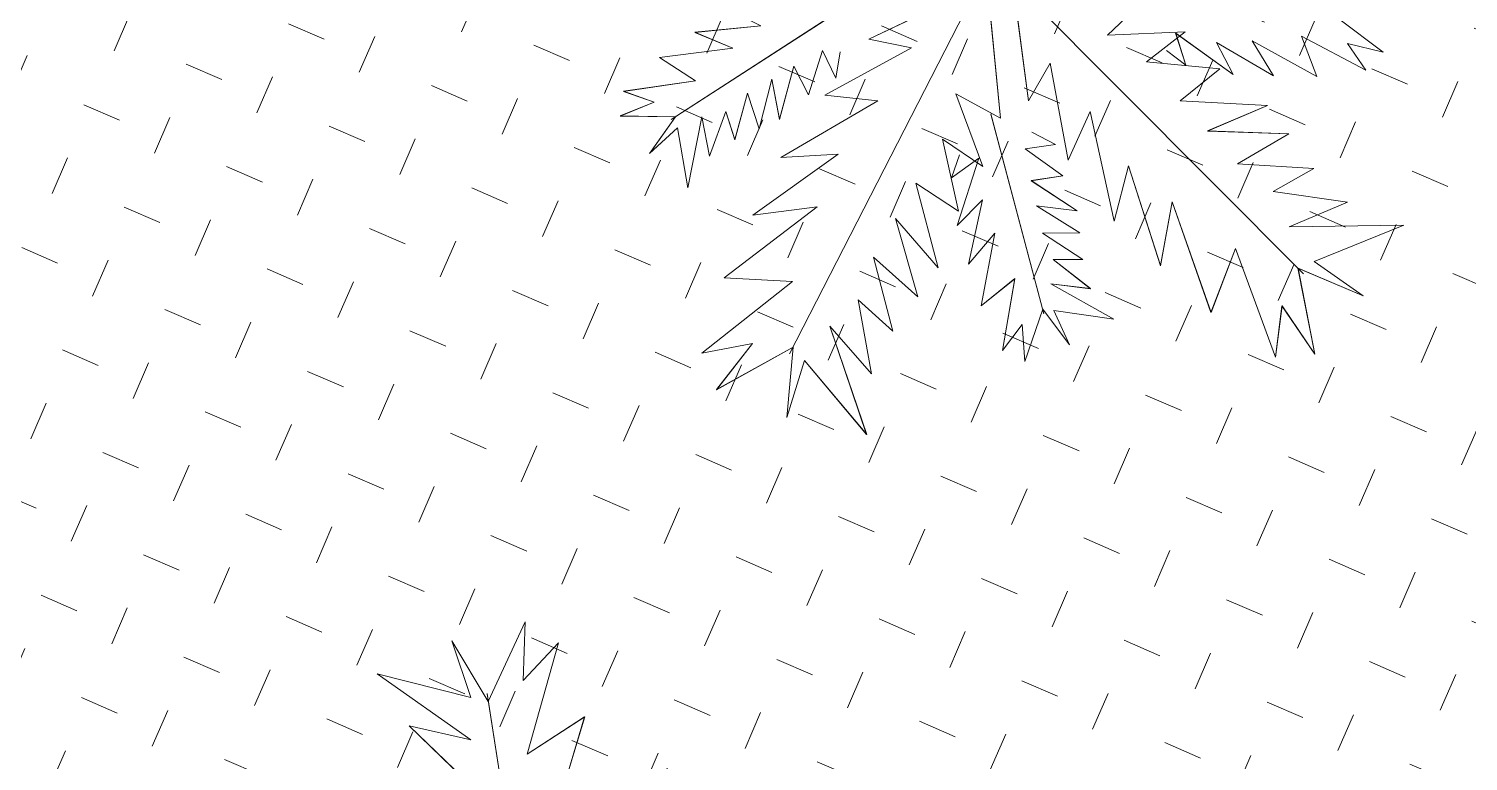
# Model space of a CAD drawing. Extents: x -2063571 to 559285, y 565862 to 1758715.
# Drawn here: x -2062798.1504 to -2062798.0339, y 566286.1478 to 566286.2071 of the extents above; entities that cross this region are included whole.
import ezdxf

# ---------------------------------------------------------------- set-up
doc = ezdxf.new("R2010")
doc.units = 0
doc.header["$MEASUREMENT"] = 0
for name, color, linetype, lineweight in [('CAY', 64, 'CONTINUOUS', 0), ('kichthuoc', 6, 'CONTINUOUS', 0), ('Lift', 1, 'CONTINUOUS', 0), ('Q-DUONG', 22, 'CONTINUOUS', 0)]:
    doc.layers.add(name, color=color, linetype=linetype, lineweight=lineweight)
pattern_1 = [(336.581345463, (-5630456.878, 1390305.53873), (0.328767986843, 0.130044649361), [0.125, -0.375]), (66.581345463, (-5630456.84548, 1390305.45654), (-0.130044649361, 0.328767986843), [0.125, -0.375])]

# ---------------------------------------------------------------- blocks, each defined once
blk = doc.blocks.new('cay CAU VUA')
at = {"layer": 'CAY'}
for p, q in [((-755.869, 239.756), (-755.326, 242.867)), ((-756.192, 240.806), (-756.976, 242.056)), ((-754.971, 240.388), (-754.024, 241.519)), ((-755.869, 239.756), (-758.66, 241.234)), ((-755.869, 239.756), (-752.743, 240.201)), ((-756.967, 239.773), (-758.398, 239.414)), ((-755.869, 239.756), (-758.137, 237.558)), ((-755.869, 239.756), (-754.48, 236.92)), ((-754.991, 239.097), (-753.622, 238.546)), ((-756.225, 238.717), (-756.326, 237.245))]:
    blk.add_line(p, q, dxfattribs=at)
for points in [[(-755.889, 239.918), (-755.202, 240.553), (-755.51, 240.524), (-755.021, 241.028), (-755.394, 240.956), (-754.853, 241.547), (-755.235, 241.402), (-754.784, 242), (-755.205, 241.806), (-754.72, 242.488), (-755.194, 242.367), (-754.726, 243.047), (-755.052, 242.874), (-754.904, 243.265), (-755.337, 242.812), (-755.442, 243.306), (-755.443, 242.879), (-756.023, 243.253), (-755.541, 242.592), (-755.926, 242.829), (-755.681, 242.352), (-755.983, 242.493), (-755.695, 242.031), (-756.081, 242.206), (-755.763, 241.72), (-756.158, 241.965), (-755.826, 241.437), (-756.177, 241.536), (-755.916, 241.079), (-756.249, 241.181), (-755.91, 240.742), (-756.266, 240.814)], [(-756.029, 239.787), (-756.421, 240.636), (-756.489, 240.335), (-756.817, 240.956), (-756.864, 240.579), (-757.258, 241.276), (-757.239, 240.867), (-757.668, 241.481), (-757.614, 241.021), (-758.112, 241.693), (-758.144, 241.205), (-758.646, 241.86), (-758.582, 241.497), (-758.908, 241.758), (-758.611, 241.206), (-759.114, 241.259), (-758.708, 241.126), (-759.242, 240.691), (-758.465, 240.944), (-758.81, 240.651), (-758.28, 240.737), (-758.508, 240.494), (-757.979, 240.625), (-758.264, 240.312), (-757.704, 240.464), (-758.059, 240.164), (-757.454, 240.316), (-757.657, 240.014), (-757.142, 240.12), (-757.341, 239.836), (-756.82, 240.022), (-756.998, 239.706)], [(-755.722, 239.825), (-754.905, 239.368), (-755.028, 239.652), (-754.397, 239.342), (-754.581, 239.675), (-753.852, 239.343), (-754.108, 239.662), (-753.4, 239.417), (-753.714, 239.758), (-752.916, 239.507), (-753.177, 239.921), (-752.386, 239.686), (-752.651, 239.942), (-752.234, 239.922), (-752.798, 240.195), (-752.361, 240.447), (-752.767, 240.316), (-752.591, 240.983), (-753.071, 240.321), (-752.964, 240.76), (-753.342, 240.379), (-753.301, 240.71), (-753.652, 240.293), (-753.605, 240.714), (-753.969, 240.262), (-753.857, 240.713), (-754.258, 240.235), (-754.271, 240.599), (-754.625, 240.209), (-754.631, 240.557), (-754.944, 240.1), (-754.985, 240.46)], [(-755.948, 239.614), (-756.877, 239.503), (-756.611, 239.346), (-757.303, 239.225), (-756.959, 239.064), (-757.744, 238.905), (-757.349, 238.797), (-758.066, 238.579), (-757.611, 238.488), (-758.405, 238.222), (-757.95, 238.04), (-758.728, 237.766), (-758.363, 237.714), (-758.713, 237.484), (-758.096, 237.596), (-758.301, 237.135), (-758.049, 237.48), (-757.8, 236.837), (-757.801, 237.655), (-757.629, 237.236), (-757.547, 237.766), (-757.386, 237.475), (-757.347, 238.018), (-757.138, 237.65), (-757.109, 238.229), (-756.934, 237.799), (-756.892, 238.421), (-756.667, 238.135), (-756.609, 238.658), (-756.4, 238.38), (-756.415, 238.934), (-756.17, 238.667)], [(-755.758, 239.637), (-755.94, 238.72), (-755.708, 238.924), (-755.808, 238.228), (-755.548, 238.506), (-755.639, 237.71), (-755.414, 238.052), (-755.428, 237.303), (-755.202, 237.707), (-755.194, 236.87), (-754.881, 237.246), (-754.86, 236.422), (-754.698, 236.753), (-754.587, 236.35), (-754.503, 236.971), (-754.128, 236.633), (-754.378, 236.979), (-753.69, 237.017), (-754.468, 237.269), (-754.017, 237.303), (-754.495, 237.545), (-754.168, 237.608), (-754.673, 237.813), (-754.258, 237.899), (-754.8, 238.105), (-754.337, 238.139), (-754.916, 238.371), (-754.574, 238.497), (-755.054, 238.713), (-754.725, 238.826), (-755.256, 238.983), (-754.926, 239.133)]]:
    blk.add_lwpolyline(points, close=True, dxfattribs=at)
for points in [[(-756.064, 241.15), (-756.058, 241.323), (-756.202, 241.132), (-756.198, 241.637), (-756.316, 241.408), (-756.356, 241.878), (-756.472, 241.61), (-756.532, 242.134), (-756.703, 241.878), (-756.77, 242.393), (-756.85, 242.175), (-756.946, 242.42), (-756.958, 242.025), (-757.215, 242.212), (-757.036, 242.012), (-757.465, 241.943), (-756.96, 241.836), (-757.241, 241.785), (-756.925, 241.665), (-757.126, 241.604), (-756.796, 241.509), (-757.05, 241.428), (-756.697, 241.334), (-756.985, 241.283), (-756.607, 241.175), (-756.813, 241.074), (-756.498, 240.97), (-756.697, 240.877), (-756.509, 240.843)], [(-754.604, 240.372), (-754.437, 240.42), (-754.663, 240.498), (-754.182, 240.65), (-754.436, 240.691), (-754.002, 240.875), (-754.292, 240.902), (-753.813, 241.121), (-754.109, 241.205), (-753.64, 241.428), (-753.872, 241.436), (-753.668, 241.603), (-754.047, 241.493), (-753.949, 241.795), (-754.084, 241.563), (-754.282, 241.949), (-754.228, 241.437), (-754.363, 241.688), (-754.38, 241.35), (-754.5, 241.522), (-754.489, 241.179), (-754.644, 241.396), (-754.624, 241.031), (-754.762, 241.289), (-754.748, 240.897), (-754.907, 241.061), (-754.909, 240.73), (-755.059, 240.89), (-755.033, 240.7)], [(-757.255, 240.001), (-757.418, 240.061), (-757.281, 239.865), (-757.759, 240.025), (-757.578, 239.842), (-758.038, 239.948), (-757.818, 239.756), (-758.335, 239.861), (-758.144, 239.618), (-758.655, 239.714), (-758.472, 239.571), (-758.735, 239.555), (-758.364, 239.422), (-758.621, 239.235), (-758.375, 239.344), (-758.442, 238.915), (-758.185, 239.361), (-758.223, 239.079), (-758.011, 239.342), (-758.015, 239.132), (-757.822, 239.416), (-757.824, 239.149), (-757.626, 239.456), (-757.666, 239.166), (-757.447, 239.493), (-757.414, 239.266), (-757.218, 239.533), (-757.191, 239.315), (-757.1, 239.484)], [(-754.892, 238.743), (-754.795, 238.599), (-754.791, 238.839), (-754.498, 238.428), (-754.537, 238.682), (-754.228, 238.326), (-754.292, 238.611), (-753.936, 238.222), (-753.948, 238.53), (-753.59, 238.153), (-753.654, 238.376), (-753.432, 238.234), (-753.655, 238.56), (-753.336, 238.56), (-753.599, 238.617), (-753.293, 238.925), (-753.764, 238.715), (-753.567, 238.921), (-753.893, 238.832), (-753.766, 239), (-754.089, 238.883), (-753.931, 239.098), (-754.272, 238.966), (-754.069, 239.177), (-754.438, 239.042), (-754.331, 239.245), (-754.647, 239.144), (-754.54, 239.336), (-754.713, 239.253)], [(-756.531, 238.514), (-756.638, 238.377), (-756.409, 238.447), (-756.709, 238.041), (-756.479, 238.157), (-756.722, 237.753), (-756.471, 237.902), (-756.731, 237.443), (-756.441, 237.55), (-756.69, 237.093), (-756.497, 237.223), (-756.564, 236.968), (-756.322, 237.28), (-756.224, 236.978), (-756.251, 237.245), (-755.864, 237.049), (-756.209, 237.432), (-755.952, 237.308), (-756.137, 237.591), (-755.939, 237.522), (-756.15, 237.793), (-755.896, 237.709), (-756.127, 237.993), (-755.864, 237.865), (-756.106, 238.174), (-755.88, 238.135), (-756.074, 238.404), (-755.858, 238.362), (-755.99, 238.501)]]:
    blk.add_lwpolyline(points, dxfattribs=at)
blk = doc.blocks.new('MB')
at = {"layer": 'Lift'}
h = blk.add_hatch(dxfattribs=at)
h.set_pattern_fill('CROSS', color=8, angle=336.5813, style=0)
h.set_pattern_definition([(336.581345463, (-5630456.878, 1390305.53873), (0.328767986843, 0.130044649361), [0.125, -0.375]), (66.581345463, (-5630456.84548, 1390305.45654), (-0.130044649361, 0.328767986843), [0.125, -0.375])])
h.paths.add_polyline_path([(336.9824, 626.3148, 0.414214), (335.9239, 628.6298), (327.3961, 631.8058, 0.414214), (325.081, 630.7473), (323.8944, 627.561, 0.414214), (324.953, 625.2459), (333.4807, 622.0699, 0.414214), (335.7958, 623.1285)])
h.paths.add_polyline_path([(328.9633, 627.4239), (330.9821, 626.672), (331.1139, 627.0258), (329.0951, 627.7777)], flags=24)
h = blk.add_hatch(dxfattribs=at)
h.set_pattern_fill('CROSS', color=8, angle=336.5813, style=0)
h.set_pattern_definition(pattern_1)
h.paths.add_polyline_path([(336.9824, 626.3148, 0.414214), (335.9239, 628.6298), (327.3961, 631.8058, 0.414214), (325.081, 630.7473), (323.8944, 627.561, 0.414214), (324.953, 625.2459), (333.4807, 622.0699, 0.414214), (335.7958, 623.1285)])
h.paths.add_polyline_path([(328.9633, 627.4239), (330.9821, 626.672), (331.1139, 627.0258), (329.0951, 627.7777)], flags=24)
h = blk.add_hatch(dxfattribs=at)
h.set_pattern_fill('CROSS', color=8, angle=336.5813, style=0)
h.set_pattern_definition(pattern_1)
h.paths.add_polyline_path([(336.9824, 626.3148, 0.414214), (335.9239, 628.6298), (327.3961, 631.8058, 0.414214), (325.081, 630.7473), (323.8944, 627.561, 0.414214), (324.953, 625.2459), (333.4807, 622.0699, 0.414214), (335.7958, 623.1285)])
h.paths.add_polyline_path([(328.9633, 627.4239), (330.9821, 626.672), (331.1139, 627.0258), (329.0951, 627.7777)], flags=24)
h = blk.add_hatch(dxfattribs=at)
h.set_pattern_fill('CROSS', color=8, angle=336.5813, style=0)
h.set_pattern_definition(pattern_1)
h.paths.add_polyline_path([(336.9824, 626.3148, 0.414214), (335.9239, 628.6298), (327.3961, 631.8058, 0.414214), (325.081, 630.7473), (323.8944, 627.561, 0.414214), (324.953, 625.2459), (333.4807, 622.0699, 0.414214), (335.7958, 623.1285)])
h.paths.add_polyline_path([(328.9633, 627.4239), (330.9821, 626.672), (331.1139, 627.0258), (329.0951, 627.7777)], flags=24)
h = blk.add_hatch(dxfattribs=at)
h.set_pattern_fill('CROSS', color=8, angle=336.5813, style=0)
h.set_pattern_definition(pattern_1)
h.paths.add_polyline_path([(336.9824, 626.3148, 0.414214), (335.9239, 628.6298), (327.3961, 631.8058, 0.414214), (325.081, 630.7473), (323.8944, 627.561, 0.414214), (324.953, 625.2459), (333.4807, 622.0699, 0.414214), (335.7958, 623.1285)])
h.paths.add_polyline_path([(328.9633, 627.4239), (330.9821, 626.672), (331.1139, 627.0258), (329.0951, 627.7777)], flags=24)
h = blk.add_hatch(dxfattribs=at)
h.set_pattern_fill('CROSS', color=8, angle=336.5813, style=0)
h.set_pattern_definition(pattern_1)
h.paths.add_polyline_path([(336.9824, 626.3148, 0.414214), (335.9239, 628.6298), (327.3961, 631.8058, 0.414214), (325.081, 630.7473), (323.8944, 627.561, 0.414214), (324.953, 625.2459), (333.4807, 622.0699, 0.414214), (335.7958, 623.1285)])
h.paths.add_polyline_path([(328.9633, 627.4239), (330.9821, 626.672), (331.1139, 627.0258), (329.0951, 627.7777)], flags=24)
h = blk.add_hatch(dxfattribs=at)
h.set_pattern_fill('CROSS', color=8, angle=336.5813, style=0)
h.set_pattern_definition(pattern_1)
h.paths.add_polyline_path([(336.9824, 626.3148, 0.414214), (335.9239, 628.6298), (327.3961, 631.8058, 0.414214), (325.081, 630.7473), (323.8944, 627.561, 0.414214), (324.953, 625.2459), (333.4807, 622.0699, 0.414214), (335.7958, 623.1285)])
h.paths.add_polyline_path([(328.9633, 627.4239), (330.9821, 626.672), (331.1139, 627.0258), (329.0951, 627.7777)], flags=24)
at = {"layer": 'CAY', "color": 8}
for p, q in [((330.9242, 629.1519, 0), (330.2762, 627.8873, 0)), ((330.9242, 629.1519, 0), (330.2762, 627.8873, 0)), ((330.9242, 629.1519, 0), (330.2762, 627.8873, 0)), ((330.9242, 629.1519, 0), (330.2762, 627.8873, 0)), ((330.9242, 629.1519, 0), (330.2762, 627.8873, 0)), ((330.9242, 629.1519, 0), (331.9267, 628.1448, 0)), ((330.9242, 629.1519, 0), (331.9267, 628.1448, 0)), ((330.9242, 629.1519, 0), (331.9267, 628.1448, 0)), ((330.9242, 629.1519, 0), (331.9267, 628.1448, 0)), ((330.9242, 629.1519, 0), (331.9267, 628.1448, 0)), ((330.9888, 629.1173, 0), (331.0439, 628.7, 0)), ((330.9888, 629.1173, 0), (331.0439, 628.7, 0)), ((330.9888, 629.1173, 0), (331.0439, 628.7, 0)), ((330.9888, 629.1173, 0), (331.0439, 628.7, 0)), ((330.9888, 629.1173, 0), (331.0439, 628.7, 0)), ((330.9112, 629.0798, 0), (330.5314, 628.8984, 0)), ((330.9112, 629.0798, 0), (330.5314, 628.8984, 0)), ((330.9112, 629.0798, 0), (330.5314, 628.8984, 0)), ((330.9112, 629.0798, 0), (330.5314, 628.8984, 0)), ((330.9112, 629.0798, 0), (330.5314, 628.8984, 0)), ((330.9536, 628.6443, 0), (330.9112, 629.0798, 0)), ((330.9536, 628.6443, 0), (330.9112, 629.0798, 0)), ((330.9536, 628.6443, 0), (330.9112, 629.0798, 0)), ((330.9536, 628.6443, 0), (330.9112, 629.0798, 0)), ((330.9536, 628.6443, 0), (330.9112, 629.0798, 0)), ((331.2973, 628.9111, 0), (331.4161, 629.023, 0)), ((331.2973, 628.9111, 0), (331.4161, 629.023, 0)), ((331.2973, 628.9111, 0), (331.4161, 629.023, 0)), ((331.2973, 628.9111, 0), (331.4161, 629.023, 0)), ((331.2973, 628.9111, 0), (331.4161, 629.023, 0)), ((330.4538, 629.0003, 0), (329.8962, 628.6402, 0)), ((330.4538, 629.0003, 0), (329.8962, 628.6402, 0)), ((330.4538, 629.0003, 0), (329.8962, 628.6402, 0)), ((330.4538, 629.0003, 0), (329.8962, 628.6402, 0)), ((330.4538, 629.0003, 0), (329.8962, 628.6402, 0)), ((332.1829, 628.856, 0), (332.041, 628.963, 0)), ((332.1829, 628.856, 0), (332.041, 628.963, 0)), ((332.1829, 628.856, 0), (332.041, 628.963, 0)), ((332.1829, 628.856, 0), (332.041, 628.963, 0)), ((332.1829, 628.856, 0), (332.041, 628.963, 0)), ((330.1836, 628.941, 0), (329.9724, 628.92, 0)), ((330.1836, 628.941, 0), (329.9724, 628.92, 0)), ((330.1836, 628.941, 0), (329.9724, 628.92, 0)), ((330.1836, 628.941, 0), (329.9724, 628.92, 0)), ((330.1836, 628.941, 0), (329.9724, 628.92, 0)), ((329.9724, 628.92, 0), (330.0937, 628.8696, 0)), ((329.9724, 628.92, 0), (330.0937, 628.8696, 0)), ((329.9724, 628.92, 0), (330.0937, 628.8696, 0)), ((329.9724, 628.92, 0), (330.0937, 628.8696, 0)), ((329.9724, 628.92, 0), (330.0937, 628.8696, 0)), ((331.5464, 628.9215, 0), (331.2973, 628.9111, 0)), ((331.5464, 628.9215, 0), (331.2973, 628.9111, 0)), ((331.5464, 628.9215, 0), (331.2973, 628.9111, 0)), ((331.5464, 628.9215, 0), (331.2973, 628.9111, 0)), ((331.5464, 628.9215, 0), (331.2973, 628.9111, 0)), ((331.4227, 628.8257, 0), (331.5464, 628.9215, 0)), ((331.4227, 628.8257, 0), (331.5464, 628.9215, 0)), ((331.4227, 628.8257, 0), (331.5464, 628.9215, 0)), ((331.4227, 628.8257, 0), (331.5464, 628.9215, 0)), ((331.4227, 628.8257, 0), (331.5464, 628.9215, 0)), ((331.5493, 628.8144, 0), (331.5165, 628.9171, 0)), ((331.5165, 628.9171, 0), (331.7008, 628.7845, 0)), ((331.5493, 628.8144, 0), (331.5165, 628.9171, 0)), ((331.5165, 628.9171, 0), (331.7008, 628.7845, 0)), ((331.5493, 628.8144, 0), (331.5165, 628.9171, 0)), ((331.5165, 628.9171, 0), (331.7008, 628.7845, 0)), ((331.5493, 628.8144, 0), (331.5165, 628.9171, 0)), ((331.5165, 628.9171, 0), (331.7008, 628.7845, 0)), ((331.5493, 628.8144, 0), (331.5165, 628.9171, 0)), ((331.5165, 628.9171, 0), (331.7008, 628.7845, 0)), ((330.0937, 628.8696, 0), (329.8584, 628.8395, 0)), ((330.0937, 628.8696, 0), (329.8584, 628.8395, 0)), ((330.0937, 628.8696, 0), (329.8584, 628.8395, 0)), ((330.0937, 628.8696, 0), (329.8584, 628.8395, 0)), ((330.0937, 628.8696, 0), (329.8584, 628.8395, 0)), ((330.6675, 628.8697, 0), (330.3899, 628.7182, 0)), ((330.6675, 628.8697, 0), (330.3899, 628.7182, 0)), ((330.6675, 628.8697, 0), (330.3899, 628.7182, 0)), ((330.6675, 628.8697, 0), (330.3899, 628.7182, 0)), ((330.6675, 628.8697, 0), (330.3899, 628.7182, 0)), ((330.5314, 628.8984, 0), (330.6675, 628.8697, 0)), ((330.5314, 628.8984, 0), (330.6675, 628.8697, 0)), ((330.5314, 628.8984, 0), (330.6675, 628.8697, 0)), ((330.5314, 628.8984, 0), (330.6675, 628.8697, 0)), ((330.5314, 628.8984, 0), (330.6675, 628.8697, 0)), ((331.7008, 628.7845, 0), (331.6474, 628.8873, 0)), ((331.6474, 628.8873, 0), (331.8306, 628.7802, 0)), ((331.7008, 628.7845, 0), (331.6474, 628.8873, 0)), ((331.6474, 628.8873, 0), (331.8306, 628.7802, 0)), ((331.7008, 628.7845, 0), (331.6474, 628.8873, 0)), ((331.6474, 628.8873, 0), (331.8306, 628.7802, 0)), ((331.7008, 628.7845, 0), (331.6474, 628.8873, 0)), ((331.6474, 628.8873, 0), (331.8306, 628.7802, 0)), ((331.7008, 628.7845, 0), (331.6474, 628.8873, 0)), ((331.6474, 628.8873, 0), (331.8306, 628.7802, 0)), ((331.8306, 628.7802, 0), (331.7621, 628.8922, 0)), ((331.7621, 628.8922, 0), (331.9701, 628.7782, 0)), ((331.8306, 628.7802, 0), (331.7621, 628.8922, 0)), ((331.7621, 628.8922, 0), (331.9701, 628.7782, 0)), ((331.8306, 628.7802, 0), (331.7621, 628.8922, 0)), ((331.7621, 628.8922, 0), (331.9701, 628.7782, 0)), ((331.8306, 628.7802, 0), (331.7621, 628.8922, 0)), ((331.7621, 628.8922, 0), (331.9701, 628.7782, 0)), ((331.8306, 628.7802, 0), (331.7621, 628.8922, 0)), ((331.7621, 628.8922, 0), (331.9701, 628.7782, 0)), ((331.9701, 628.7782, 0), (331.9205, 628.9077, 0)), ((331.9205, 628.9077, 0), (332.1274, 628.7987, 0)), ((331.9701, 628.7782, 0), (331.9205, 628.9077, 0)), ((331.9205, 628.9077, 0), (332.1274, 628.7987, 0)), ((331.9701, 628.7782, 0), (331.9205, 628.9077, 0)), ((331.9205, 628.9077, 0), (332.1274, 628.7987, 0)), ((331.9701, 628.7782, 0), (331.9205, 628.9077, 0)), ((331.9205, 628.9077, 0), (332.1274, 628.7987, 0)), ((331.9701, 628.7782, 0), (331.9205, 628.9077, 0)), ((331.9205, 628.9077, 0), (332.1274, 628.7987, 0)), ((332.1274, 628.7987, 0), (332.0678, 628.8845, 0)), ((332.0678, 628.8845, 0), (332.1829, 628.856, 0)), ((332.1274, 628.7987, 0), (332.0678, 628.8845, 0)), ((332.0678, 628.8845, 0), (332.1829, 628.856, 0)), ((332.1274, 628.7987, 0), (332.0678, 628.8845, 0)), ((332.0678, 628.8845, 0), (332.1829, 628.856, 0)), ((332.1274, 628.7987, 0), (332.0678, 628.8845, 0)), ((332.0678, 628.8845, 0), (332.1829, 628.856, 0)), ((332.1274, 628.7987, 0), (332.0678, 628.8845, 0)), ((332.0678, 628.8845, 0), (332.1829, 628.856, 0)), ((329.8584, 628.8395, 0), (329.9747, 628.7639, 0)), ((329.8584, 628.8395, 0), (329.9747, 628.7639, 0)), ((329.8584, 628.8395, 0), (329.9747, 628.7639, 0)), ((329.8584, 628.8395, 0), (329.9747, 628.7639, 0)), ((329.8584, 628.8395, 0), (329.9747, 628.7639, 0)), ((330.3368, 628.7193, 0), (330.3819, 628.8615, 0)), ((330.3368, 628.7193, 0), (330.3819, 628.8615, 0)), ((330.3368, 628.7193, 0), (330.3819, 628.8615, 0)), ((330.3368, 628.7193, 0), (330.3819, 628.8615, 0)), ((330.3368, 628.7193, 0), (330.3819, 628.8615, 0)), ((330.3819, 628.8615, 0), (330.4247, 628.7727, 0)), ((330.3819, 628.8615, 0), (330.4247, 628.7727, 0)), ((330.3819, 628.8615, 0), (330.4247, 628.7727, 0)), ((330.3819, 628.8615, 0), (330.4247, 628.7727, 0)), ((330.3819, 628.8615, 0), (330.4247, 628.7727, 0)), ((330.4247, 628.7727, 0), (330.4391, 628.8576, 0)), ((330.4247, 628.7727, 0), (330.4391, 628.8576, 0)), ((330.4247, 628.7727, 0), (330.4391, 628.8576, 0)), ((330.4247, 628.7727, 0), (330.4391, 628.8576, 0)), ((330.4247, 628.7727, 0), (330.4391, 628.8576, 0)), ((331.6584, 628.8028, 0), (331.4227, 628.8257, 0)), ((331.6584, 628.8028, 0), (331.4227, 628.8257, 0)), ((331.6584, 628.8028, 0), (331.4227, 628.8257, 0)), ((331.6584, 628.8028, 0), (331.4227, 628.8257, 0)), ((331.6584, 628.8028, 0), (331.4227, 628.8257, 0)), ((331.4873, 628.8618, 0), (331.5493, 628.8144, 0)), ((331.4873, 628.8618, 0), (331.5493, 628.8144, 0)), ((331.4873, 628.8618, 0), (331.5493, 628.8144, 0)), ((331.4873, 628.8618, 0), (331.5493, 628.8144, 0)), ((331.4873, 628.8618, 0), (331.5493, 628.8144, 0)), ((330.244, 628.6406, 0), (330.2902, 628.8113, 0)), ((330.244, 628.6406, 0), (330.2902, 628.8113, 0)), ((330.244, 628.6406, 0), (330.2902, 628.8113, 0)), ((330.244, 628.6406, 0), (330.2902, 628.8113, 0)), ((330.244, 628.6406, 0), (330.2902, 628.8113, 0)), ((330.2902, 628.8113, 0), (330.3368, 628.7193, 0)), ((330.2902, 628.8113, 0), (330.3368, 628.7193, 0)), ((330.2902, 628.8113, 0), (330.3368, 628.7193, 0)), ((330.2902, 628.8113, 0), (330.3368, 628.7193, 0)), ((330.2902, 628.8113, 0), (330.3368, 628.7193, 0)), ((331.0439, 628.7, 0), (331.1133, 628.8205, 0)), ((331.0439, 628.7, 0), (331.1133, 628.8205, 0)), ((331.0439, 628.7, 0), (331.1133, 628.8205, 0)), ((331.0439, 628.7, 0), (331.1133, 628.8205, 0)), ((331.0439, 628.7, 0), (331.1133, 628.8205, 0)), ((331.1133, 628.8205, 0), (331.1716, 628.5098, 0)), ((331.1133, 628.8205, 0), (331.1716, 628.5098, 0)), ((331.1133, 628.8205, 0), (331.1716, 628.5098, 0)), ((331.1133, 628.8205, 0), (331.1716, 628.5098, 0)), ((331.1133, 628.8205, 0), (331.1716, 628.5098, 0)), ((331.5309, 628.6999, 0), (331.6584, 628.8028, 0)), ((331.5309, 628.6999, 0), (331.6584, 628.8028, 0)), ((331.5309, 628.6999, 0), (331.6584, 628.8028, 0)), ((331.5309, 628.6999, 0), (331.6584, 628.8028, 0)), ((331.5309, 628.6999, 0), (331.6584, 628.8028, 0)), ((329.9747, 628.7639, 0), (329.7432, 628.7306, 0)), ((329.9747, 628.7639, 0), (329.7432, 628.7306, 0)), ((329.9747, 628.7639, 0), (329.7432, 628.7306, 0)), ((329.9747, 628.7639, 0), (329.7432, 628.7306, 0)), ((329.9747, 628.7639, 0), (329.7432, 628.7306, 0)), ((329.7432, 628.7306, 0), (329.8419, 628.6961, 0)), ((329.7432, 628.7306, 0), (329.8419, 628.6961, 0)), ((329.7432, 628.7306, 0), (329.8419, 628.6961, 0)), ((329.7432, 628.7306, 0), (329.8419, 628.6961, 0)), ((329.7432, 628.7306, 0), (329.8419, 628.6961, 0)), ((330.179, 628.6104, 0), (330.2191, 628.7699, 0)), ((330.179, 628.6104, 0), (330.2191, 628.7699, 0)), ((330.179, 628.6104, 0), (330.2191, 628.7699, 0)), ((330.179, 628.6104, 0), (330.2191, 628.7699, 0)), ((330.179, 628.6104, 0), (330.2191, 628.7699, 0)), ((330.2191, 628.7699, 0), (330.244, 628.6406, 0)), ((330.2191, 628.7699, 0), (330.244, 628.6406, 0)), ((330.2191, 628.7699, 0), (330.244, 628.6406, 0)), ((330.2191, 628.7699, 0), (330.244, 628.6406, 0)), ((330.2191, 628.7699, 0), (330.244, 628.6406, 0)), ((329.8419, 628.6961, 0), (329.732, 628.6515, 0)), ((329.8419, 628.6961, 0), (329.732, 628.6515, 0)), ((329.8419, 628.6961, 0), (329.732, 628.6515, 0)), ((329.8419, 628.6961, 0), (329.732, 628.6515, 0)), ((329.8419, 628.6961, 0), (329.732, 628.6515, 0)), ((330.1003, 628.5754, 0), (330.1412, 628.7244, 0)), ((330.1003, 628.5754, 0), (330.1412, 628.7244, 0)), ((330.1003, 628.5754, 0), (330.1412, 628.7244, 0)), ((330.1003, 628.5754, 0), (330.1412, 628.7244, 0)), ((330.1003, 628.5754, 0), (330.1412, 628.7244, 0)), ((330.1412, 628.7244, 0), (330.179, 628.6104, 0)), ((330.1412, 628.7244, 0), (330.179, 628.6104, 0)), ((330.1412, 628.7244, 0), (330.179, 628.6104, 0)), ((330.1412, 628.7244, 0), (330.179, 628.6104, 0)), ((330.1412, 628.7244, 0), (330.179, 628.6104, 0)), ((330.5601, 628.6995, 0), (330.2488, 628.5178, 0)), ((330.5601, 628.6995, 0), (330.2488, 628.5178, 0)), ((330.5601, 628.6995, 0), (330.2488, 628.5178, 0)), ((330.5601, 628.6995, 0), (330.2488, 628.5178, 0)), ((330.5601, 628.6995, 0), (330.2488, 628.5178, 0)), ((330.3899, 628.7182, 0), (330.5601, 628.6995, 0)), ((330.3899, 628.7182, 0), (330.5601, 628.6995, 0)), ((330.3899, 628.7182, 0), (330.5601, 628.6995, 0)), ((330.3899, 628.7182, 0), (330.5601, 628.6995, 0)), ((330.3899, 628.7182, 0), (330.5601, 628.6995, 0)), ((330.8973, 628.489, 0), (330.8104, 628.7227, 0)), ((330.8104, 628.7227, 0), (330.9536, 628.6443, 0)), ((330.8973, 628.489, 0), (330.8104, 628.7227, 0)), ((330.8104, 628.7227, 0), (330.9536, 628.6443, 0)), ((330.8973, 628.489, 0), (330.8104, 628.7227, 0)), ((330.8104, 628.7227, 0), (330.9536, 628.6443, 0)), ((330.8973, 628.489, 0), (330.8104, 628.7227, 0)), ((330.8104, 628.7227, 0), (330.9536, 628.6443, 0)), ((330.8973, 628.489, 0), (330.8104, 628.7227, 0)), ((330.8104, 628.7227, 0), (330.9536, 628.6443, 0)), ((331.8112, 628.6846, 0), (331.5309, 628.6999, 0)), ((331.8112, 628.6846, 0), (331.5309, 628.6999, 0)), ((331.8112, 628.6846, 0), (331.5309, 628.6999, 0)), ((331.8112, 628.6846, 0), (331.5309, 628.6999, 0)), ((331.8112, 628.6846, 0), (331.5309, 628.6999, 0)), ((331.6187, 628.6032, 0), (331.8112, 628.6846, 0)), ((331.6187, 628.6032, 0), (331.8112, 628.6846, 0)), ((331.6187, 628.6032, 0), (331.8112, 628.6846, 0)), ((331.6187, 628.6032, 0), (331.8112, 628.6846, 0)), ((331.6187, 628.6032, 0), (331.8112, 628.6846, 0)), ((329.732, 628.6515, 0), (329.9097, 628.6485, 0)), ((329.732, 628.6515, 0), (329.9097, 628.6485, 0)), ((329.732, 628.6515, 0), (329.9097, 628.6485, 0)), ((329.732, 628.6515, 0), (329.9097, 628.6485, 0)), ((329.732, 628.6515, 0), (329.9097, 628.6485, 0)), ((329.9097, 628.6485, 0), (329.8271, 628.5315, 0)), ((329.9097, 628.6485, 0), (329.8271, 628.5315, 0)), ((329.9097, 628.6485, 0), (329.8271, 628.5315, 0)), ((329.9097, 628.6485, 0), (329.8271, 628.5315, 0)), ((329.9097, 628.6485, 0), (329.8271, 628.5315, 0)), ((329.9498, 628.4209, 0), (329.9949, 628.6484, 0)), ((329.9498, 628.4209, 0), (329.9949, 628.6484, 0)), ((329.9498, 628.4209, 0), (329.9949, 628.6484, 0)), ((329.9498, 628.4209, 0), (329.9949, 628.6484, 0)), ((329.9498, 628.4209, 0), (329.9949, 628.6484, 0)), ((329.9949, 628.6484, 0), (330.0195, 628.5226, 0)), ((329.9949, 628.6484, 0), (330.0195, 628.5226, 0)), ((329.9949, 628.6484, 0), (330.0195, 628.5226, 0)), ((329.9949, 628.6484, 0), (330.0195, 628.5226, 0)), ((329.9949, 628.6484, 0), (330.0195, 628.5226, 0)), ((330.0195, 628.5226, 0), (330.0716, 628.6654, 0)), ((330.0195, 628.5226, 0), (330.0716, 628.6654, 0)), ((330.0195, 628.5226, 0), (330.0716, 628.6654, 0)), ((330.0195, 628.5226, 0), (330.0716, 628.6654, 0)), ((330.0195, 628.5226, 0), (330.0716, 628.6654, 0)), ((330.0716, 628.6654, 0), (330.1003, 628.5754, 0)), ((330.0716, 628.6654, 0), (330.1003, 628.5754, 0)), ((330.0716, 628.6654, 0), (330.1003, 628.5754, 0)), ((330.0716, 628.6654, 0), (330.1003, 628.5754, 0)), ((330.0716, 628.6654, 0), (330.1003, 628.5754, 0)), ((330.9231, 628.6577, 0), (331.0932, 628.0161, 0)), ((330.9231, 628.6577, 0), (331.0932, 628.0161, 0)), ((330.9231, 628.6577, 0), (331.0932, 628.0161, 0)), ((330.9231, 628.6577, 0), (331.0932, 628.0161, 0)), ((330.9231, 628.6577, 0), (331.0932, 628.0161, 0)), ((331.1716, 628.5098, 0), (331.242, 628.6658, 0)), ((331.1716, 628.5098, 0), (331.242, 628.6658, 0)), ((331.1716, 628.5098, 0), (331.242, 628.6658, 0)), ((331.1716, 628.5098, 0), (331.242, 628.6658, 0)), ((331.1716, 628.5098, 0), (331.242, 628.6658, 0)), ((331.242, 628.6658, 0), (331.3186, 628.3136, 0)), ((331.242, 628.6658, 0), (331.3186, 628.3136, 0)), ((331.242, 628.6658, 0), (331.3186, 628.3136, 0)), ((331.242, 628.6658, 0), (331.3186, 628.3136, 0)), ((331.242, 628.6658, 0), (331.3186, 628.3136, 0)), ((329.8271, 628.5315, 0), (329.9161, 628.6135, 0)), ((329.8271, 628.5315, 0), (329.9161, 628.6135, 0)), ((329.8271, 628.5315, 0), (329.9161, 628.6135, 0)), ((329.8271, 628.5315, 0), (329.9161, 628.6135, 0)), ((329.8271, 628.5315, 0), (329.9161, 628.6135, 0)), ((329.9161, 628.6135, 0), (329.9498, 628.4209, 0)), ((329.9161, 628.6135, 0), (329.9498, 628.4209, 0)), ((329.9161, 628.6135, 0), (329.9498, 628.4209, 0)), ((329.9161, 628.6135, 0), (329.9498, 628.4209, 0)), ((329.9161, 628.6135, 0), (329.9498, 628.4209, 0)), ((331.1306, 628.5597, 0), (331.0543, 628.5996, 0)), ((331.1306, 628.5597, 0), (331.0543, 628.5996, 0)), ((331.1306, 628.5597, 0), (331.0543, 628.5996, 0)), ((331.1306, 628.5597, 0), (331.0543, 628.5996, 0)), ((331.1306, 628.5597, 0), (331.0543, 628.5996, 0)), ((331.8796, 628.5938, 0), (331.6187, 628.6032, 0)), ((331.8796, 628.5938, 0), (331.6187, 628.6032, 0)), ((331.8796, 628.5938, 0), (331.6187, 628.6032, 0)), ((331.8796, 628.5938, 0), (331.6187, 628.6032, 0)), ((331.8796, 628.5938, 0), (331.6187, 628.6032, 0)), ((331.7151, 628.4974, 0), (331.8796, 628.5938, 0)), ((331.7151, 628.4974, 0), (331.8796, 628.5938, 0)), ((331.7151, 628.4974, 0), (331.8796, 628.5938, 0)), ((331.7151, 628.4974, 0), (331.8796, 628.5938, 0)), ((331.7151, 628.4974, 0), (331.8796, 628.5938, 0)), ((330.819, 628.3458, 0), (330.768, 628.5771, 0)), ((330.768, 628.5771, 0), (330.8973, 628.489, 0)), ((330.819, 628.3458, 0), (330.768, 628.5771, 0)), ((330.768, 628.5771, 0), (330.8973, 628.489, 0)), ((330.819, 628.3458, 0), (330.768, 628.5771, 0)), ((330.768, 628.5771, 0), (330.8973, 628.489, 0)), ((330.819, 628.3458, 0), (330.768, 628.5771, 0)), ((330.768, 628.5771, 0), (330.8973, 628.489, 0)), ((330.819, 628.3458, 0), (330.768, 628.5771, 0)), ((330.768, 628.5771, 0), (330.8973, 628.489, 0)), ((331.0329, 628.5464, 0), (331.1306, 628.5597, 0)), ((331.0329, 628.5464, 0), (331.1306, 628.5597, 0)), ((331.0329, 628.5464, 0), (331.1306, 628.5597, 0)), ((331.0329, 628.5464, 0), (331.1306, 628.5597, 0)), ((331.0329, 628.5464, 0), (331.1306, 628.5597, 0)), ((331.1542, 628.4596, 0), (331.0329, 628.5464, 0)), ((331.1542, 628.4596, 0), (331.0329, 628.5464, 0)), ((331.1542, 628.4596, 0), (331.0329, 628.5464, 0)), ((331.1542, 628.4596, 0), (331.0329, 628.5464, 0)), ((331.1542, 628.4596, 0), (331.0329, 628.5464, 0)), ((330.4324, 628.5289, 0), (330.1588, 628.3324, 0)), ((330.4324, 628.5289, 0), (330.1588, 628.3324, 0)), ((330.4324, 628.5289, 0), (330.1588, 628.3324, 0)), ((330.4324, 628.5289, 0), (330.1588, 628.3324, 0)), ((330.4324, 628.5289, 0), (330.1588, 628.3324, 0)), ((330.2488, 628.5178, 0), (330.4324, 628.5289, 0)), ((330.2488, 628.5178, 0), (330.4324, 628.5289, 0)), ((330.2488, 628.5178, 0), (330.4324, 628.5289, 0)), ((330.2488, 628.5178, 0), (330.4324, 628.5289, 0)), ((330.2488, 628.5178, 0), (330.4324, 628.5289, 0)), ((330.8223, 628.5268, 0), (330.7963, 628.4532, 0)), ((330.8223, 628.5268, 0), (330.7963, 628.4532, 0)), ((330.8223, 628.5268, 0), (330.7963, 628.4532, 0)), ((330.8223, 628.5268, 0), (330.7963, 628.4532, 0)), ((330.8223, 628.5268, 0), (330.7963, 628.4532, 0)), ((330.7963, 628.4532, 0), (330.8839, 628.5161, 0)), ((330.7963, 628.4532, 0), (330.8839, 628.5161, 0)), ((330.7963, 628.4532, 0), (330.8839, 628.5161, 0)), ((330.7963, 628.4532, 0), (330.8839, 628.5161, 0)), ((330.7963, 628.4532, 0), (330.8839, 628.5161, 0)), ((330.8839, 628.5161, 0), (330.8147, 628.2998, 0)), ((330.8839, 628.5161, 0), (330.8147, 628.2998, 0)), ((330.8839, 628.5161, 0), (330.8147, 628.2998, 0)), ((330.8839, 628.5161, 0), (330.8147, 628.2998, 0)), ((330.8839, 628.5161, 0), (330.8147, 628.2998, 0)), ((331.0523, 628.4437, 0), (331.1542, 628.4596, 0)), ((331.0523, 628.4437, 0), (331.1542, 628.4596, 0)), ((331.0523, 628.4437, 0), (331.1542, 628.4596, 0)), ((331.0523, 628.4437, 0), (331.1542, 628.4596, 0)), ((331.0523, 628.4437, 0), (331.1542, 628.4596, 0)), ((331.3186, 628.3136, 0), (331.3648, 628.4916, 0)), ((331.3186, 628.3136, 0), (331.3648, 628.4916, 0)), ((331.3186, 628.3136, 0), (331.3648, 628.4916, 0)), ((331.3186, 628.3136, 0), (331.3648, 628.4916, 0)), ((331.3186, 628.3136, 0), (331.3648, 628.4916, 0)), ((331.3648, 628.4916, 0), (331.4672, 628.1707, 0)), ((331.3648, 628.4916, 0), (331.4672, 628.1707, 0)), ((331.3648, 628.4916, 0), (331.4672, 628.1707, 0)), ((331.3648, 628.4916, 0), (331.4672, 628.1707, 0)), ((331.3648, 628.4916, 0), (331.4672, 628.1707, 0)), ((331.9599, 628.4831, 0), (331.7151, 628.4974, 0)), ((331.9599, 628.4831, 0), (331.7151, 628.4974, 0)), ((331.9599, 628.4831, 0), (331.7151, 628.4974, 0)), ((331.9599, 628.4831, 0), (331.7151, 628.4974, 0)), ((331.9599, 628.4831, 0), (331.7151, 628.4974, 0)), ((331.8297, 628.4087, 0), (331.9599, 628.4831, 0)), ((331.8297, 628.4087, 0), (331.9599, 628.4831, 0)), ((331.8297, 628.4087, 0), (331.9599, 628.4831, 0)), ((331.8297, 628.4087, 0), (331.9599, 628.4831, 0)), ((331.8297, 628.4087, 0), (331.9599, 628.4831, 0)), ((330.7539, 628.1639, 0), (330.6818, 628.4353, 0)), ((330.6818, 628.4353, 0), (330.819, 628.3458, 0)), ((330.7539, 628.1639, 0), (330.6818, 628.4353, 0)), ((330.6818, 628.4353, 0), (330.819, 628.3458, 0)), ((330.7539, 628.1639, 0), (330.6818, 628.4353, 0)), ((330.6818, 628.4353, 0), (330.819, 628.3458, 0)), ((330.7539, 628.1639, 0), (330.6818, 628.4353, 0)), ((330.6818, 628.4353, 0), (330.819, 628.3458, 0)), ((330.7539, 628.1639, 0), (330.6818, 628.4353, 0)), ((330.6818, 628.4353, 0), (330.819, 628.3458, 0)), ((331.2004, 628.3469, 0), (331.0523, 628.4437, 0)), ((331.2004, 628.3469, 0), (331.0523, 628.4437, 0)), ((331.2004, 628.3469, 0), (331.0523, 628.4437, 0)), ((331.2004, 628.3469, 0), (331.0523, 628.4437, 0)), ((331.2004, 628.3469, 0), (331.0523, 628.4437, 0)), ((332.0686, 628.3751, 0), (331.8297, 628.4087, 0)), ((332.0686, 628.3751, 0), (331.8297, 628.4087, 0)), ((332.0686, 628.3751, 0), (331.8297, 628.4087, 0)), ((332.0686, 628.3751, 0), (331.8297, 628.4087, 0)), ((332.0686, 628.3751, 0), (331.8297, 628.4087, 0)), ((330.3655, 628.3594, 0), (330.066, 628.1312, 0)), ((330.3655, 628.3594, 0), (330.066, 628.1312, 0)), ((330.3655, 628.3594, 0), (330.066, 628.1312, 0)), ((330.3655, 628.3594, 0), (330.066, 628.1312, 0)), ((330.3655, 628.3594, 0), (330.066, 628.1312, 0)), ((330.1588, 628.3324, 0), (330.3655, 628.3594, 0)), ((330.1588, 628.3324, 0), (330.3655, 628.3594, 0)), ((330.1588, 628.3324, 0), (330.3655, 628.3594, 0)), ((330.1588, 628.3324, 0), (330.3655, 628.3594, 0)), ((330.1588, 628.3324, 0), (330.3655, 628.3594, 0)), ((330.8147, 628.2998, 0), (330.896, 628.3824, 0)), ((330.8147, 628.2998, 0), (330.896, 628.3824, 0)), ((330.8147, 628.2998, 0), (330.896, 628.3824, 0)), ((330.8147, 628.2998, 0), (330.896, 628.3824, 0)), ((330.8147, 628.2998, 0), (330.896, 628.3824, 0)), ((330.896, 628.3824, 0), (330.8507, 628.1751, 0)), ((330.896, 628.3824, 0), (330.8507, 628.1751, 0)), ((330.896, 628.3824, 0), (330.8507, 628.1751, 0)), ((330.896, 628.3824, 0), (330.8507, 628.1751, 0)), ((330.896, 628.3824, 0), (330.8507, 628.1751, 0)), ((331.209, 628.2759, 0), (331.0697, 628.3633, 0)), ((331.0697, 628.3633, 0), (331.2004, 628.3469, 0)), ((331.209, 628.2759, 0), (331.0697, 628.3633, 0)), ((331.0697, 628.3633, 0), (331.2004, 628.3469, 0)), ((331.209, 628.2759, 0), (331.0697, 628.3633, 0)), ((331.0697, 628.3633, 0), (331.2004, 628.3469, 0)), ((331.209, 628.2759, 0), (331.0697, 628.3633, 0)), ((331.0697, 628.3633, 0), (331.2004, 628.3469, 0)), ((331.209, 628.2759, 0), (331.0697, 628.3633, 0)), ((331.0697, 628.3633, 0), (331.2004, 628.3469, 0)), ((331.4672, 628.1707, 0), (331.5053, 628.3756, 0)), ((331.4672, 628.1707, 0), (331.5053, 628.3756, 0)), ((331.4672, 628.1707, 0), (331.5053, 628.3756, 0)), ((331.4672, 628.1707, 0), (331.5053, 628.3756, 0)), ((331.4672, 628.1707, 0), (331.5053, 628.3756, 0)), ((331.5053, 628.3756, 0), (331.6298, 628.0203, 0)), ((331.5053, 628.3756, 0), (331.6298, 628.0203, 0)), ((331.5053, 628.3756, 0), (331.6298, 628.0203, 0)), ((331.5053, 628.3756, 0), (331.6298, 628.0203, 0)), ((331.5053, 628.3756, 0), (331.6298, 628.0203, 0)), ((331.8814, 628.2953, 0), (332.0686, 628.3751, 0)), ((331.8814, 628.2953, 0), (332.0686, 628.3751, 0)), ((331.8814, 628.2953, 0), (332.0686, 628.3751, 0)), ((331.8814, 628.2953, 0), (332.0686, 628.3751, 0)), ((331.8814, 628.2953, 0), (332.0686, 628.3751, 0)), ((330.6886, 628.0708, 0), (330.6169, 628.3219, 0)), ((330.6169, 628.3219, 0), (330.7539, 628.1639, 0)), ((330.6886, 628.0708, 0), (330.6169, 628.3219, 0)), ((330.6169, 628.3219, 0), (330.7539, 628.1639, 0)), ((330.6886, 628.0708, 0), (330.6169, 628.3219, 0)), ((330.6169, 628.3219, 0), (330.7539, 628.1639, 0)), ((330.6886, 628.0708, 0), (330.6169, 628.3219, 0)), ((330.6169, 628.3219, 0), (330.7539, 628.1639, 0)), ((330.6886, 628.0708, 0), (330.6169, 628.3219, 0)), ((330.6169, 628.3219, 0), (330.7539, 628.1639, 0)), ((330.8507, 628.1751, 0), (330.9361, 628.2748, 0)), ((330.8507, 628.1751, 0), (330.9361, 628.2748, 0)), ((330.8507, 628.1751, 0), (330.9361, 628.2748, 0)), ((330.8507, 628.1751, 0), (330.9361, 628.2748, 0)), ((330.8507, 628.1751, 0), (330.9361, 628.2748, 0)), ((330.9361, 628.2748, 0), (330.892, 628.0417, 0)), ((330.9361, 628.2748, 0), (330.892, 628.0417, 0)), ((330.9361, 628.2748, 0), (330.892, 628.0417, 0)), ((330.9361, 628.2748, 0), (330.892, 628.0417, 0)), ((330.9361, 628.2748, 0), (330.892, 628.0417, 0)), ((331.0889, 628.2751, 0), (331.209, 628.2759, 0)), ((331.0889, 628.2751, 0), (331.209, 628.2759, 0)), ((331.0889, 628.2751, 0), (331.209, 628.2759, 0)), ((331.0889, 628.2751, 0), (331.209, 628.2759, 0)), ((331.0889, 628.2751, 0), (331.209, 628.2759, 0)), ((331.2179, 628.1902, 0), (331.0889, 628.2751, 0)), ((331.2179, 628.1902, 0), (331.0889, 628.2751, 0)), ((331.2179, 628.1902, 0), (331.0889, 628.2751, 0)), ((331.2179, 628.1902, 0), (331.0889, 628.2751, 0)), ((331.2179, 628.1902, 0), (331.0889, 628.2751, 0)), ((332.2494, 628.3005, 0), (331.8814, 628.2953, 0)), ((332.2494, 628.3005, 0), (331.8814, 628.2953, 0)), ((332.2494, 628.3005, 0), (331.8814, 628.2953, 0)), ((332.2494, 628.3005, 0), (331.8814, 628.2953, 0)), ((332.2494, 628.3005, 0), (331.8814, 628.2953, 0)), ((331.9617, 628.1846, 0), (332.2494, 628.3005, 0)), ((331.9617, 628.1846, 0), (332.2494, 628.3005, 0)), ((331.9617, 628.1846, 0), (332.2494, 628.3005, 0)), ((331.9617, 628.1846, 0), (332.2494, 628.3005, 0)), ((331.9617, 628.1846, 0), (332.2494, 628.3005, 0)), ((331.6298, 628.0203, 0), (331.7087, 628.2258, 0)), ((331.6298, 628.0203, 0), (331.7087, 628.2258, 0)), ((331.6298, 628.0203, 0), (331.7087, 628.2258, 0)), ((331.6298, 628.0203, 0), (331.7087, 628.2258, 0)), ((331.6298, 628.0203, 0), (331.7087, 628.2258, 0)), ((331.7087, 628.2258, 0), (331.837, 627.8774, 0)), ((331.7087, 628.2258, 0), (331.837, 627.8774, 0)), ((331.7087, 628.2258, 0), (331.837, 627.8774, 0)), ((331.7087, 628.2258, 0), (331.837, 627.8774, 0)), ((331.7087, 628.2258, 0), (331.837, 627.8774, 0)), ((330.6082, 627.9603, 0), (330.5461, 628.1976, 0)), ((330.5461, 628.1976, 0), (330.6886, 628.0708, 0)), ((330.6082, 627.9603, 0), (330.5461, 628.1976, 0)), ((330.5461, 628.1976, 0), (330.6886, 628.0708, 0)), ((330.6082, 627.9603, 0), (330.5461, 628.1976, 0)), ((330.5461, 628.1976, 0), (330.6886, 628.0708, 0)), ((330.6082, 627.9603, 0), (330.5461, 628.1976, 0)), ((330.5461, 628.1976, 0), (330.6886, 628.0708, 0)), ((330.6082, 627.9603, 0), (330.5461, 628.1976, 0)), ((330.5461, 628.1976, 0), (330.6886, 628.0708, 0)), ((331.2432, 628.097, 0), (331.1235, 628.1906, 0)), ((331.1235, 628.1906, 0), (331.2179, 628.1902, 0)), ((331.2432, 628.097, 0), (331.1235, 628.1906, 0)), ((331.1235, 628.1906, 0), (331.2179, 628.1902, 0)), ((331.2432, 628.097, 0), (331.1235, 628.1906, 0)), ((331.1235, 628.1906, 0), (331.2179, 628.1902, 0)), ((331.2432, 628.097, 0), (331.1235, 628.1906, 0)), ((331.1235, 628.1906, 0), (331.2179, 628.1902, 0)), ((331.2432, 628.097, 0), (331.1235, 628.1906, 0)), ((331.1235, 628.1906, 0), (331.2179, 628.1902, 0)), ((332.1183, 628.0735, 0), (331.9617, 628.1846, 0)), ((332.1183, 628.0735, 0), (331.9617, 628.1846, 0)), ((332.1183, 628.0735, 0), (331.9617, 628.1846, 0)), ((332.1183, 628.0735, 0), (331.9617, 628.1846, 0)), ((332.1183, 628.0735, 0), (331.9617, 628.1846, 0)), ((330.066, 628.1312, 0), (330.2858, 628.1196, 0)), ((330.066, 628.1312, 0), (330.2858, 628.1196, 0)), ((330.066, 628.1312, 0), (330.2858, 628.1196, 0)), ((330.066, 628.1312, 0), (330.2858, 628.1196, 0)), ((330.066, 628.1312, 0), (330.2858, 628.1196, 0)), ((330.892, 628.0417, 0), (330.9998, 628.129, 0)), ((330.892, 628.0417, 0), (330.9998, 628.129, 0)), ((330.892, 628.0417, 0), (330.9998, 628.129, 0)), ((330.892, 628.0417, 0), (330.9998, 628.129, 0)), ((330.892, 628.0417, 0), (330.9998, 628.129, 0)), ((330.9998, 628.129, 0), (330.96, 627.8985, 0)), ((330.9998, 628.129, 0), (330.96, 627.8985, 0)), ((330.9998, 628.129, 0), (330.96, 627.8985, 0)), ((330.9998, 628.129, 0), (330.96, 627.8985, 0)), ((330.9998, 628.129, 0), (330.96, 627.8985, 0)), ((331.9635, 627.8862, 0), (331.9095, 628.163, 0)), ((331.9095, 628.163, 0), (332.1183, 628.0735, 0)), ((331.9635, 627.8862, 0), (331.9095, 628.163, 0)), ((331.9095, 628.163, 0), (332.1183, 628.0735, 0)), ((331.9635, 627.8862, 0), (331.9095, 628.163, 0)), ((331.9095, 628.163, 0), (332.1183, 628.0735, 0)), ((331.9635, 627.8862, 0), (331.9095, 628.163, 0)), ((331.9095, 628.163, 0), (332.1183, 628.0735, 0)), ((331.9635, 627.8862, 0), (331.9095, 628.163, 0)), ((331.9095, 628.163, 0), (332.1183, 628.0735, 0)), ((330.2858, 628.1196, 0), (329.9942, 627.89, 0)), ((330.2858, 628.1196, 0), (329.9942, 627.89, 0)), ((330.2858, 628.1196, 0), (329.9942, 627.89, 0)), ((330.2858, 628.1196, 0), (329.9942, 627.89, 0)), ((330.2858, 628.1196, 0), (329.9942, 627.89, 0)), ((331.3183, 627.9993, 0), (331.116, 628.1125, 0)), ((331.116, 628.1125, 0), (331.2432, 628.097, 0)), ((331.3183, 627.9993, 0), (331.116, 628.1125, 0)), ((331.116, 628.1125, 0), (331.2432, 628.097, 0)), ((331.3183, 627.9993, 0), (331.116, 628.1125, 0)), ((331.116, 628.1125, 0), (331.2432, 628.097, 0)), ((331.3183, 627.9993, 0), (331.116, 628.1125, 0)), ((331.116, 628.1125, 0), (331.2432, 628.097, 0)), ((331.3183, 627.9993, 0), (331.116, 628.1125, 0)), ((331.116, 628.1125, 0), (331.2432, 628.097, 0)), ((330.5391, 627.8235, 0), (330.4972, 628.0611, 0)), ((330.4972, 628.0611, 0), (330.6082, 627.9603, 0)), ((330.5391, 627.8235, 0), (330.4972, 628.0611, 0)), ((330.4972, 628.0611, 0), (330.6082, 627.9603, 0)), ((330.5391, 627.8235, 0), (330.4972, 628.0611, 0)), ((330.4972, 628.0611, 0), (330.6082, 627.9603, 0)), ((330.5391, 627.8235, 0), (330.4972, 628.0611, 0)), ((330.4972, 628.0611, 0), (330.6082, 627.9603, 0)), ((330.5391, 627.8235, 0), (330.4972, 628.0611, 0)), ((330.4972, 628.0611, 0), (330.6082, 627.9603, 0)), ((331.837, 627.8774, 0), (331.8579, 628.042, 0)), ((331.837, 627.8774, 0), (331.8579, 628.042, 0)), ((331.837, 627.8774, 0), (331.8579, 628.042, 0)), ((331.837, 627.8774, 0), (331.8579, 628.042, 0)), ((331.837, 627.8774, 0), (331.8579, 628.042, 0)), ((331.8579, 628.042, 0), (331.9635, 627.8862, 0)), ((331.8579, 628.042, 0), (331.9635, 627.8862, 0)), ((331.8579, 628.042, 0), (331.9635, 627.8862, 0)), ((331.8579, 628.042, 0), (331.9635, 627.8862, 0)), ((331.8579, 628.042, 0), (331.9635, 627.8862, 0)), ((331.0317, 627.8634, 0), (331.0896, 628.0315, 0)), ((331.0317, 627.8634, 0), (331.0896, 628.0315, 0)), ((331.0317, 627.8634, 0), (331.0896, 628.0315, 0)), ((331.0317, 627.8634, 0), (331.0896, 628.0315, 0)), ((331.0317, 627.8634, 0), (331.0896, 628.0315, 0)), ((331.0896, 628.0315, 0), (331.1753, 627.9168, 0)), ((331.0896, 628.0315, 0), (331.1753, 627.9168, 0)), ((331.0896, 628.0315, 0), (331.1753, 627.9168, 0)), ((331.0896, 628.0315, 0), (331.1753, 627.9168, 0)), ((331.0896, 628.0315, 0), (331.1753, 627.9168, 0)), ((331.1753, 627.9168, 0), (331.1248, 628.0268, 0)), ((331.1248, 628.0268, 0), (331.3183, 627.9993, 0)), ((331.1753, 627.9168, 0), (331.1248, 628.0268, 0)), ((331.1248, 628.0268, 0), (331.3183, 627.9993, 0)), ((331.1753, 627.9168, 0), (331.1248, 628.0268, 0)), ((331.1248, 628.0268, 0), (331.3183, 627.9993, 0)), ((331.1753, 627.9168, 0), (331.1248, 628.0268, 0)), ((331.1248, 628.0268, 0), (331.3183, 627.9993, 0)), ((331.1753, 627.9168, 0), (331.1248, 628.0268, 0)), ((331.1248, 628.0268, 0), (331.3183, 627.9993, 0)), ((330.524, 627.6285, 0), (330.4053, 627.9769, 0)), ((330.4053, 627.9769, 0), (330.5391, 627.8235, 0)), ((330.524, 627.6285, 0), (330.4053, 627.9769, 0)), ((330.4053, 627.9769, 0), (330.5391, 627.8235, 0)), ((330.524, 627.6285, 0), (330.4053, 627.9769, 0)), ((330.4053, 627.9769, 0), (330.5391, 627.8235, 0)), ((330.524, 627.6285, 0), (330.4053, 627.9769, 0)), ((330.4053, 627.9769, 0), (330.5391, 627.8235, 0)), ((330.524, 627.6285, 0), (330.4053, 627.9769, 0)), ((330.4053, 627.9769, 0), (330.5391, 627.8235, 0)), ((330.96, 627.8985, 0), (331.0233, 627.9817, 0)), ((330.96, 627.8985, 0), (331.0233, 627.9817, 0)), ((330.96, 627.8985, 0), (331.0233, 627.9817, 0)), ((330.96, 627.8985, 0), (331.0233, 627.9817, 0)), ((330.96, 627.8985, 0), (331.0233, 627.9817, 0)), ((331.0233, 627.9817, 0), (331.0317, 627.8634, 0)), ((331.0233, 627.9817, 0), (331.0317, 627.8634, 0)), ((331.0233, 627.9817, 0), (331.0317, 627.8634, 0)), ((331.0233, 627.9817, 0), (331.0317, 627.8634, 0)), ((331.0233, 627.9817, 0), (331.0317, 627.8634, 0)), ((329.9942, 627.89, 0), (330.1571, 627.921, 0)), ((329.9942, 627.89, 0), (330.1571, 627.921, 0)), ((329.9942, 627.89, 0), (330.1571, 627.921, 0)), ((329.9942, 627.89, 0), (330.1571, 627.921, 0)), ((329.9942, 627.89, 0), (330.1571, 627.921, 0)), ((330.1571, 627.921, 0), (330.0415, 627.7724, 0)), ((330.1571, 627.921, 0), (330.0415, 627.7724, 0)), ((330.1571, 627.921, 0), (330.0415, 627.7724, 0)), ((330.1571, 627.921, 0), (330.0415, 627.7724, 0)), ((330.1571, 627.921, 0), (330.0415, 627.7724, 0)), ((330.0415, 627.7724, 0), (330.2882, 627.9093, 0)), ((330.0415, 627.7724, 0), (330.2882, 627.9093, 0)), ((330.0415, 627.7724, 0), (330.2882, 627.9093, 0)), ((330.0415, 627.7724, 0), (330.2882, 627.9093, 0)), ((330.0415, 627.7724, 0), (330.2882, 627.9093, 0)), ((330.2882, 627.9093, 0), (330.2675, 627.683, 0)), ((330.2882, 627.9093, 0), (330.2675, 627.683, 0)), ((330.2882, 627.9093, 0), (330.2675, 627.683, 0)), ((330.2882, 627.9093, 0), (330.2675, 627.683, 0)), ((330.2882, 627.9093, 0), (330.2675, 627.683, 0)), ((330.2675, 627.683, 0), (330.3248, 627.8664, 0)), ((330.2675, 627.683, 0), (330.3248, 627.8664, 0)), ((330.2675, 627.683, 0), (330.3248, 627.8664, 0)), ((330.2675, 627.683, 0), (330.3248, 627.8664, 0)), ((330.2675, 627.683, 0), (330.3248, 627.8664, 0)), ((330.3248, 627.8664, 0), (330.524, 627.6285, 0)), ((330.3248, 627.8664, 0), (330.524, 627.6285, 0)), ((330.3248, 627.8664, 0), (330.524, 627.6285, 0)), ((330.3248, 627.8664, 0), (330.524, 627.6285, 0)), ((330.3248, 627.8664, 0), (330.524, 627.6285, 0)), ((329.4272, 627.027, 0), (329.3081, 626.7712, 0)), ((329.4272, 627.027, 0), (329.3081, 626.7712, 0)), ((329.4272, 627.027, 0), (329.3081, 626.7712, 0)), ((329.4272, 627.027, 0), (329.3081, 626.7712, 0)), ((329.4272, 627.027, 0), (329.3081, 626.7712, 0)), ((329.421, 626.8389, 0), (329.4272, 627.027, 0)), ((329.421, 626.8389, 0), (329.4272, 627.027, 0)), ((329.421, 626.8389, 0), (329.4272, 627.027, 0)), ((329.421, 626.8389, 0), (329.4272, 627.027, 0)), ((329.421, 626.8389, 0), (329.4272, 627.027, 0)), ((329.3081, 626.7712, 0), (329.1918, 626.9665, 0)), ((329.1918, 626.9665, 0), (329.2532, 626.7845, 0)), ((329.3081, 626.7712, 0), (329.1918, 626.9665, 0)), ((329.1918, 626.9665, 0), (329.2532, 626.7845, 0)), ((329.3081, 626.7712, 0), (329.1918, 626.9665, 0)), ((329.1918, 626.9665, 0), (329.2532, 626.7845, 0)), ((329.3081, 626.7712, 0), (329.1918, 626.9665, 0)), ((329.1918, 626.9665, 0), (329.2532, 626.7845, 0)), ((329.3081, 626.7712, 0), (329.1918, 626.9665, 0)), ((329.1918, 626.9665, 0), (329.2532, 626.7845, 0)), ((329.5346, 626.9597, 0), (329.421, 626.8389, 0)), ((329.5346, 626.9597, 0), (329.421, 626.8389, 0)), ((329.5346, 626.9597, 0), (329.421, 626.8389, 0)), ((329.5346, 626.9597, 0), (329.421, 626.8389, 0)), ((329.5346, 626.9597, 0), (329.421, 626.8389, 0)), ((329.4336, 626.6025, 0), (329.5346, 626.9597, 0)), ((329.4336, 626.6025, 0), (329.5346, 626.9597, 0)), ((329.4336, 626.6025, 0), (329.5346, 626.9597, 0)), ((329.4336, 626.6025, 0), (329.5346, 626.9597, 0)), ((329.4336, 626.6025, 0), (329.5346, 626.9597, 0)), ((329.2532, 626.7845, 0), (328.9523, 626.8599, 0)), ((328.9523, 626.8599, 0), (329.2531, 626.6477, 0)), ((329.2532, 626.7845, 0), (328.9523, 626.8599, 0)), ((328.9523, 626.8599, 0), (329.2531, 626.6477, 0)), ((329.2532, 626.7845, 0), (328.9523, 626.8599, 0)), ((328.9523, 626.8599, 0), (329.2531, 626.6477, 0)), ((329.2532, 626.7845, 0), (328.9523, 626.8599, 0)), ((328.9523, 626.8599, 0), (329.2531, 626.6477, 0)), ((329.2532, 626.7845, 0), (328.9523, 626.8599, 0)), ((328.9523, 626.8599, 0), (329.2531, 626.6477, 0)), ((329.5239, 625.3921, 0), (329.3049, 626.7961, 0)), ((329.5239, 625.3921, 0), (329.3049, 626.7961, 0)), ((329.5239, 625.3921, 0), (329.3049, 626.7961, 0)), ((329.5239, 625.3921, 0), (329.3049, 626.7961, 0)), ((329.5239, 625.3921, 0), (329.3049, 626.7961, 0)), ((329.6183, 626.7224, 0), (329.4336, 626.6025, 0)), ((329.6183, 626.7224, 0), (329.4336, 626.6025, 0)), ((329.6183, 626.7224, 0), (329.4336, 626.6025, 0)), ((329.6183, 626.7224, 0), (329.4336, 626.6025, 0)), ((329.6183, 626.7224, 0), (329.4336, 626.6025, 0)), ((329.5102, 626.3617, 0), (329.6183, 626.7224, 0)), ((329.5102, 626.3617, 0), (329.6183, 626.7224, 0)), ((329.5102, 626.3617, 0), (329.6183, 626.7224, 0)), ((329.5102, 626.3617, 0), (329.6183, 626.7224, 0)), ((329.5102, 626.3617, 0), (329.6183, 626.7224, 0)), ((329.2531, 626.6477, 0), (329.0547, 626.6932, 0)), ((329.0547, 626.6932, 0), (329.2282, 626.5256, 0)), ((329.2531, 626.6477, 0), (329.0547, 626.6932, 0)), ((329.0547, 626.6932, 0), (329.2282, 626.5256, 0)), ((329.2531, 626.6477, 0), (329.0547, 626.6932, 0)), ((329.0547, 626.6932, 0), (329.2282, 626.5256, 0)), ((329.2531, 626.6477, 0), (329.0547, 626.6932, 0)), ((329.0547, 626.6932, 0), (329.2282, 626.5256, 0)), ((329.2531, 626.6477, 0), (329.0547, 626.6932, 0)), ((329.0547, 626.6932, 0), (329.2282, 626.5256, 0))]:
    blk.add_line(p, q, dxfattribs=at)
at = {"layer": 'kichthuoc', "color": 8, "xscale": 0.4500000001162396, "yscale": 0.4500000001162396, "zscale": 0.4500000001162396, "rotation": 234.7664135530048}
for p in [(43.0245, 414.885, 0), (43.0245, 414.885, 0), (46.5675, 413.5654, 0), (46.5675, 413.5654, 0), (41.6242, 411.1251, 0), (41.6242, 411.1251, 0), (45.1672, 409.8056, 0), (45.1672, 409.8056, 0)]:
    blk.add_blockref('cay CAU VUA', p, dxfattribs=at)

msp = doc.modelspace()

# ---------------------------------------------------------------- block references
at = {"layer": 'Q-DUONG', "xscale": 0.02520000000004075, "yscale": 0.02520000000004075, "zscale": 0.02520000000004075}
msp.add_blockref('MB', (-2062806.41175, 566270.35802), dxfattribs=at)

doc.saveas('drawing.dxf')
